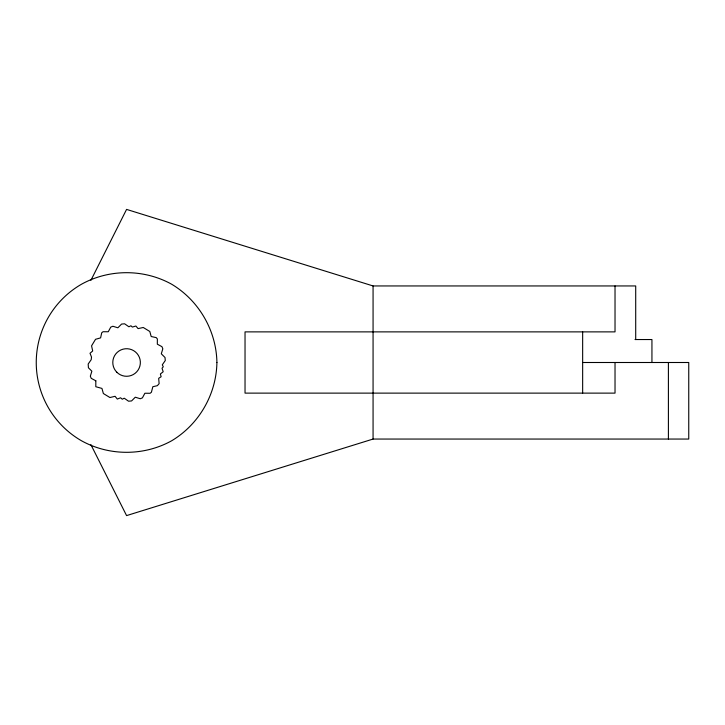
<?xml version="1.0" encoding="UTF-8"?>
<svg xmlns="http://www.w3.org/2000/svg" width="725" height="725" viewBox="0 0 725 725"><rect width="100%" height="100%" fill="white"/><g stroke="black" fill="none" stroke-linecap="round" stroke-linejoin="round"><path stroke-width="1.09" d="M90.906 280.339L126.576 209.398L373.067 285.949L635.707 285.949L635.707 339.536M582.655 362.5L688.75 362.5L688.75 439.051L373.067 439.051L126.576 515.602L90.906 444.661M635.009 339.536L651.938 339.536L651.938 362.5M668.405 362.5L668.405 439.051M615.027 285.949L615.027 331.878L245.032 331.878L245.032 393.122L615.027 393.122L615.027 362.5M582.655 331.878L582.655 393.122M373.067 285.949L373.067 439.051M95.827 380.806L95.8 386.724L101.953 388.419L103.367 393.53L109.928 397.527L115.094 396.294L117.296 399.076L120.595 397.78L122.271 399.23L124.238 398.206L128.542 401.206L131.578 400.934L135.276 397.209L140.288 398.741L142.417 397.862L144.882 393.249L150.111 393.276L151.416 392.234L152.83 386.724L157.352 385.673L159.128 383.652L158.675 378.323L161.122 376.755L160.388 373.973L163.198 371.744L162.019 368.255L163.297 366.787L162.291 364.838L165.282 360.533L165.01 357.498L161.294 353.8L162.826 348.798L161.947 346.668L157.325 344.194L157.361 338.965L156.292 337.642L151.19 336.518L149.794 331.47L143.242 327.483L138.076 328.615L135.892 326.014L132.376 327.075L130.917 325.761L128.914 326.794L124.609 323.794L121.582 324.066L117.885 327.791L112.873 326.259L110.744 327.138L108.27 331.751L103.05 331.724L101.718 332.784L100.603 337.886L95.546 339.291L91.568 345.834L92.691 351L90.018 353.256L91.513 357.062L91.205 359.673L88.178 364.032L88.423 367.774L91.867 371.2L90.335 376.202L91.214 378.332L95.827 380.806M216.911 362.5C216.376 394.3 199.022 424.361 171.743 440.728C143.931 456.17 109.221 456.17 81.418 440.728A90.326 90.326 0 0 1 81.418 284.272C109.221 268.83 143.931 268.83 171.743 284.272C199.022 300.639 216.376 330.7 216.911 362.5M116.834 372.242A13.775 13.775 0 0 0 139.889 366.071A13.775 13.775 0 0 0 123.014 349.187A13.775 13.775 0 0 0 116.834 372.242"/></g></svg>
